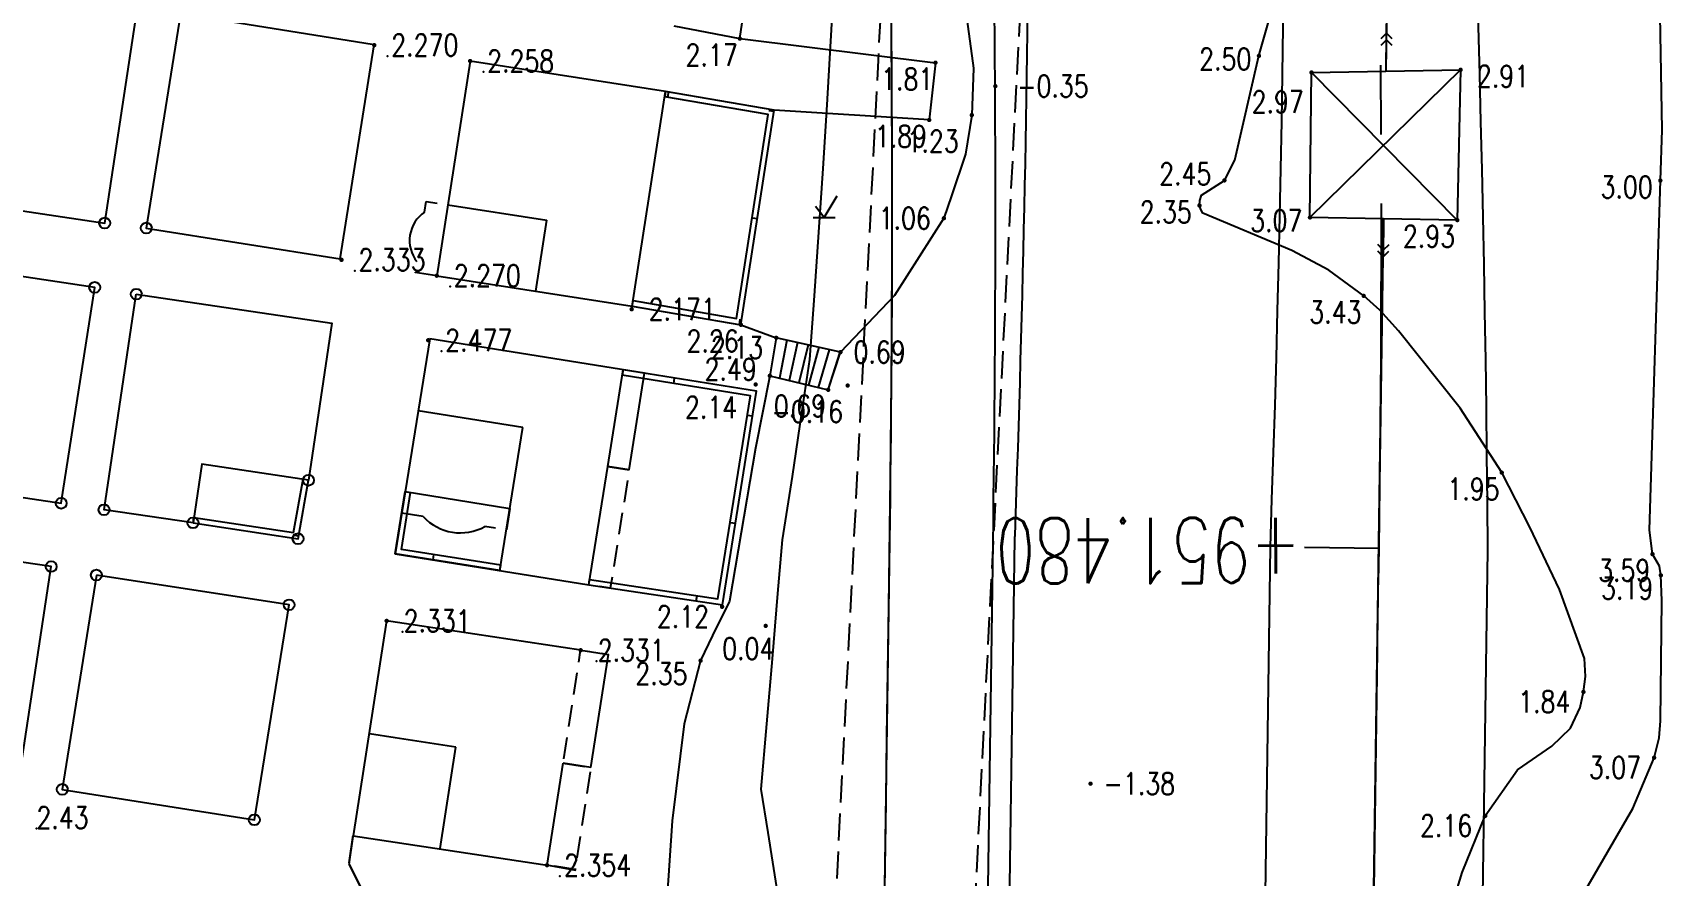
# Model space of a CAD drawing. Extents: x 500036 to 1001740, y 2543128 to 5086681.
# Drawn here: x 500733.3 to 500808.4, y 2544479.6 to 2544518.4 of the extents above; entities that cross this region are included whole.
import ezdxf
from ezdxf.enums import TextEntityAlignment as Align

# ---------------------------------------------------------------- set-up
doc = ezdxf.new("R2010")
doc.units = 0
doc.header["$LTSCALE"] = 0.5
for name, pattern in [('2-1', [6, 2, -1, 2, -1]), ('CENTER', [50.8, 31.75, -6.35, 6.35, -6.35]), ('DASH', [0.35, 0.25, -0.1]), ('X5', [3, 2, -1])]:
    doc.linetypes.add(name, pattern=pattern)
doc.layers.get('0').update_dxf_attribs({"linetype": 'CONTINUOUS', "lineweight": 5})
doc.layers.get('Defpoints').update_dxf_attribs({"linetype": 'CONTINUOUS'})
for name, color, linetype in [('GCD', 8, 'CONTINUOUS'), ('LJBX', 7, 'CONTINUOUS'), ('SPX', 4, 'CONTINUOUS'), ('station', 6, 'CONTINUOUS'), ('zhix', 2, 'CONTINUOUS'), ('分隔带', 3, 'CONTINUOUS'), ('地形图', 8, 'CONTINUOUS'), ('桥梁', 6, 'CONTINUOUS'), ('路基边线', 1, 'CONTINUOUS'), ('路面边线', 7, 'CONTINUOUS')]:
    doc.layers.add(name, color=color, linetype=linetype)
doc.layers.add('标注', color=4, linetype='CONTINUOUS', lineweight=15)
doc.styles.add('_HZTXT', font='txt.shx', dxfattribs={"width": 0.8, "bigfont": 'HZTXT.shx'})
doc.styles.add('GTF_XW', font='simplex1.shx', dxfattribs={"width": 0.7, "bigfont": 'hztxt.shx'})
doc.styles.add('HZ', font='romans.shx', dxfattribs={"width": 0.8, "bigfont": 'hztxt.shx'})
doc.styles.get("Standard").update_dxf_attribs({"font": 'simplex1.shx', "width": 0.7, "bigfont": 'hztxt.shx'})
doc.linetypes.add('10421', pattern='A,2,[150,AAA.SHX,S=1,R=0,X=0,Y=1],1e-11', length=2)
doc.linetypes.add('1161', pattern='A,0,[149,AAA.SHX,S=0.15,R=0,X=0,Y=0],-1.6', length=1.6)
doc.linetypes.add('X0', pattern='A,0.1,[".",_HZTXT,S=0.1,R=0,X=0,Y=-0.05],0.2,["|",Standard,S=-0.1,R=0,X=0,Y=0],0.1', length=0.4)
doc.dimstyles.new('比例1000', dxfattribs={"dimtxt": 3, "dimasz": 2, "dimexe": 0.8, "dimexo": 0.8, "dimgap": 0.4, "dimtad": 1, "dimdsep": 46, "dimtxsty": 'Standard', "dimcen": 0.09, "dimclrd": 256, "dimclre": 256, "dimclrt": 7, "dimadec": 0, "dimazin": 0, "dimtfac": 1, "dimtix": 1, "dimtmove": 0, "dimatfit": 3, "dimfxl": 0, "dimtolj": 1, "dimtzin": 0, "dimarcsym": 0})

# ---------------------------------------------------------------- blocks, each defined once
blk = doc.blocks.new('*D18')
at = {"layer": 'Defpoints', "color": 0, "linetype": 'ByBlock'}
for p in [(500795.244, 2544494.72), (500765.209, 2544215.553), (500795.314, 2544209.967), (500817.01, 2544201.398), (500790.911, 2544194.774)]:
    blk.add_point(p, dxfattribs=at)
at = {"layer": '标注', "linetype": 'ByBlock', "lineweight": -2}
blk.add_arc((500791.109, 2544208.475), 4.461, 10.6219, 63.26726, dxfattribs=at)
at = {"layer": '标注', "linetype": 'ByBlock'}
for points in [[(500793.037, 2544212.136), (500793.195, 2544212.784), (500791.174, 2544212.936)], [(500795.827, 2544209.284), (500795.161, 2544209.311), (500795.413, 2544207.299)]]:
    blk.add_solid(points, dxfattribs=at)
at = {"layer": '标注', "color": 7, "linetype": 'ByBlock', "insert": (500796.193, 2544212.299), "char_height": 3, "attachment_point": 5, "rotation": 306.94458}
blk.add_mtext('\\A1;104°', dxfattribs=at)
blk = doc.blocks.new('*D33')
at = {"layer": 'Defpoints', "color": 0}
for p in [(500795.428, 2544508.137), (500796.374, 2544402.498), (500771.353, 2544398.58), (500816.348, 2544397.93), (500790.78, 2544186.224)]:
    blk.add_point(p, dxfattribs=at)
at = {"layer": '标注', "lineweight": -2}
blk.add_arc((500793.842, 2544398.255), 4.941, 22.52563, 65.82001, dxfattribs=at)
at = {"layer": '标注'}
for points in [[(500795.793, 2544402.438), (500795.938, 2544403.088), (500793.913, 2544403.196)], [(500798.733, 2544400.211), (500798.078, 2544400.086), (500798.782, 2544398.184)]]:
    blk.add_solid(points, dxfattribs=at)
at = {"layer": '标注', "color": 7, "insert": (500798.748, 2544403.022), "char_height": 3, "attachment_point": 5, "rotation": 314.17282}
blk.add_mtext('\\A1;90°', dxfattribs=at)
blk = doc.blocks.new('GC200')
at = {"linetype": 'Continuous', "const_width": 0.2, "flags": 128}
blk.add_lwpolyline([(-0.1, 0, 1), (0.1, 0, 1)], format="xyb", close=True, dxfattribs=at)
blk = doc.blocks.new('gc123')
for p, q in [((0, 0), (1.2, 2)), ((-1, 0), (1, 0)), ((0, 0), (-0.8, 1))]:
    blk.add_line(p, q)
blk = doc.blocks.new('gc013a')
at = {"linetype": 'Continuous'}
blk.add_line((0.5, 0), (4, 0), dxfattribs=at)
at = {"linetype": 'Continuous', "flags": 128}
for points in [[(2.88, 0.5), (3.38, 0), (2.88, -0.5)], [(3.5, 0.5), (4, 0), (3.5, -0.5)]]:
    blk.add_lwpolyline(points, dxfattribs=at)

msp = doc.modelspace()

# ---------------------------------------------------------------- linework, layer by layer
at = {"layer": 'LJBX', "flags": 128}
msp.add_lwpolyline([(500772.486, 2544477.07), (500772.53, 2544480.07), (500772.573, 2544483.069), (500772.616, 2544486.069), (500772.66, 2544489.069), (500772.703, 2544492.069), (500772.703, 2544492.069), (500772.784, 2544497.983), (500772.814, 2544500.921), (500772.837, 2544503.858), (500772.85, 2544506.796), (500772.856, 2544509.733), (500772.854, 2544512.671), (500772.843, 2544515.608), (500772.824, 2544518.546)], dxfattribs=at)
at = {"layer": 'SPX', "flags": 128}
for points in [[(500767.818, 2544495.116), (500768.267, 2544498.036), (500768.709, 2544500.957), (500769.074, 2544503.417), (500769.283, 2544506.343), (500769.485, 2544509.27), (500769.678, 2544512.199), (500769.863, 2544515.128), (500770.04, 2544518.059), (500770.209, 2544520.991), (500770.317, 2544522.946), (500770.287, 2544525.876), (500770.25, 2544528.807), (500770.204, 2544531.737), (500770.149, 2544534.667), (500770.087, 2544537.597), (500770.017, 2544540.527), (500769.965, 2544542.481), (500769.406, 2544545.394), (500768.838, 2544548.305), (500768.321, 2544550.914)], [(500768.441, 2544411.037), (500769.694, 2544455.61), (500769.817, 2544458.609), (500769.94, 2544461.607), (500770.022, 2544463.606), (500769.544, 2544466.613), (500769.065, 2544469.621), (500768.587, 2544472.628), (500768.109, 2544475.635), (500767.631, 2544478.642), (500767.153, 2544481.65), (500766.834, 2544483.654), (500767.091, 2544486.651), (500767.348, 2544489.648), (500767.605, 2544492.644), (500767.818, 2544495.115)]]:
    msp.add_lwpolyline(points, dxfattribs=at)
at = {"layer": 'station', "color": 6}
msp.add_line((500795.244, 2544494.72), (500791.815, 2544494.77), dxfattribs=at)
at = {"layer": 'zhix', "linetype": 'CENTER', "flags": 128}
msp.add_lwpolyline([(500790.911, 2544194.774), (500795.244, 2544494.72)], dxfattribs=at)
at = {"layer": 'zhix', "linetype": 'CENTER'}
msp.add_arc((499715.356, 2544510.318), 1080, 359.172493, 6.578414, dxfattribs=at)
at = {"layer": '分隔带', "flags": 128}
for points in [[(500796.153, 2544211.031), (500800.243, 2544494.643, 0.032342), (500790.232, 2544634.275, -0.016221), (500784.428, 2544704.573)], [(500786.153, 2544211.031), (500790.244, 2544494.788, 0.000002), (500790.244, 2544494.795, 0.032339), (500786.259, 2544633.817, -0.016221), (500780.433, 2544704.373)]]:
    msp.add_lwpolyline(points, format="xyb", dxfattribs=at)
msp.add_lwpolyline([(500775.636, 2544366.265), (500777.495, 2544494.977)], dxfattribs=at)
at = {"layer": '分隔带'}
msp.add_arc((499715.356, 2544510.318), 1062.25, 359.172493, 2.667108, dxfattribs=at)
at = {"layer": '地形图', "linetype": 'Continuous'}
for p, q in [((500795.59, 2544518.428), (500798.739, 2544742.425)), ((500753.451, 2544517.143), (500751.917, 2544507.269)), ((500762.437, 2544515.747), (500753.451, 2544517.143)), ((500760.903, 2544505.873), (500762.437, 2544515.747)), ((500762.437, 2544515.747), (500762.399, 2544515.5)), ((500762.574, 2544515.723), (500762.532, 2544515.477)), ((500767.426, 2544514.818), (500767.179, 2544514.856)), ((500752.424, 2544510.53), (500756.983, 2544509.822)), ((500756.476, 2544506.561), (500756.983, 2544509.822)), ((500766.659, 2544509.877), (500766.412, 2544509.916)), ((500751.917, 2544507.269), (500760.903, 2544505.873)), ((500760.903, 2544505.873), (500760.946, 2544506.119)), ((500765.83, 2544505.021), (500765.873, 2544505.268)), ((500751.592, 2544504.359), (500750.01, 2544494.473)), ((500761.476, 2544502.778), (500751.592, 2544504.359)), ((500767.526, 2544504.411), (500767.231, 2544502.664)), ((500770.478, 2544503.751), (500767.526, 2544504.411)), ((500768.014, 2544504.302), (500767.675, 2544502.558)), ((500768.502, 2544504.193), (500768.119, 2544502.451)), ((500768.99, 2544504.084), (500768.562, 2544502.345)), ((500769.478, 2544503.975), (500769.006, 2544502.238)), ((500769.966, 2544503.866), (500769.45, 2544502.132)), ((500770.454, 2544503.757), (500769.893, 2544502.025)), ((500760.488, 2544502.936), (500760.449, 2544502.689)), ((500760.488, 2544502.936), (500760.449, 2544502.689)), ((500760.765, 2544498.335), (500761.476, 2544502.778)), ((500762.84, 2544502.56), (500762.801, 2544502.313)), ((500767.231, 2544502.664), (500769.916, 2544502.02)), ((500755.871, 2544500.282), (500751.062, 2544501.052)), ((500766.438, 2544500.8), (500766.191, 2544500.84)), ((500754.819, 2544493.703), (500755.871, 2544500.282)), ((500758.907, 2544493.049), (500759.778, 2544498.493)), ((500760.765, 2544498.335), (500759.778, 2544498.493)), ((500750.468, 2544497.336), (500750.715, 2544497.297)), ((500750.468, 2544497.336), (500755.277, 2544496.567)), ((500765.648, 2544495.863), (500765.401, 2544495.902)), ((500750.01, 2544494.473), (500758.907, 2544493.049)), ((500751.75, 2544494.194), (500751.789, 2544494.441)), ((500754.819, 2544493.703), (500754.858, 2544493.95)), ((500758.907, 2544493.05), (500758.944, 2544493.297)), ((500758.907, 2544493.049), (500758.946, 2544493.296)), ((500763.851, 2544492.304), (500763.888, 2544492.551)), ((500749.613, 2544491.392), (500748.067, 2544481.505)), ((500750, 2544491.333), (500749.613, 2544491.392)), ((500758.535, 2544490.04), (500749.613, 2544491.392)), ((500759.008, 2544484.648), (500759.819, 2544489.839)), ((500750, 2544486.013), (500748.825, 2544486.191)), ((500752.798, 2544485.589), (500750, 2544486.013)), ((500752.069, 2544480.922), (500752.799, 2544485.589)), ((500756.989, 2544480.153), (500757.722, 2544484.843)), ((500759.008, 2544484.648), (500757.722, 2544484.843)), ((500748.067, 2544481.505), (500750, 2544481.212)), ((500750, 2544481.212), (500756.989, 2544480.153))]:
    msp.add_line(p, q, dxfattribs=at)
at = {"layer": '地形图', "color": 1, "linetype": 'Continuous'}
for p, q in [((500798.994, 2544516.742), (500792.066, 2544509.947)), ((500792.136, 2544516.615), (500798.84, 2544509.826)), ((500790.78, 2544186.224), (500795.428, 2544508.137))]:
    msp.add_line(p, q, dxfattribs=at)
at = {"layer": '地形图'}
msp.add_line((500759.778, 2544498.493), (500760.488, 2544502.936), dxfattribs=at)
at = {"layer": '地形图', "linetype": '2-1'}
for p, q in [((500740.71, 2544495.9), (500740.747, 2544496.147)), ((500745.56, 2544495.283), (500745.314, 2544495.327))]:
    msp.add_line(p, q, dxfattribs=at)
at = {"layer": '地形图', "color": 1, "linetype": 'Continuous', "flags": 128}
for points in [[(500795.565, 2544516.678), (500798.764, 2544744.175)], [(500790.755, 2544184.474), (500795.453, 2544509.887)]]:
    msp.add_lwpolyline(points, dxfattribs=at)
at = {"layer": '地形图', "linetype": '10421', "flags": 128}
for points in [[(500915.277, 2544376.723), (500910.393, 2544380.376), (500907.312, 2544382.098), (500902.249, 2544385.155), (500899.183, 2544387.19), (500896.004, 2544389.391), (500892.138, 2544391.496), (500888.278, 2544392.84), (500883.656, 2544394.192), (500880.2, 2544395.303), (500878.123, 2544395.843), (500875.197, 2544396.556), (500873.069, 2544397.148), (500870.753, 2544397.956), (500868.832, 2544398.863), (500867.069, 2544399.893), (500864.798, 2544400.624), (500862.923, 2544401.474), (500859.972, 2544403.107), (500857.553, 2544404.679), (500855.561, 2544406.064), (500853.395, 2544407.568), (500851.424, 2544408.534), (500849.516, 2544409.603), (500848.14, 2544410.735), (500845.602, 2544413.071), (500845.169, 2544413.673), (500845.079, 2544414.166), (500845.125, 2544414.675), (500845.325, 2544415.132), (500848.943, 2544418.437), (500850.413, 2544420.201), (500851.514, 2544422.163), (500853.106, 2544425.687), (500853.603, 2544427.359), (500853.544, 2544428.454), (500853.385, 2544429.438), (500849.502, 2544440.448), (500848.428, 2544443.163), (500846.62, 2544447.672), (500846.072, 2544448.777), (500845.509, 2544449.617), (500844.518, 2544450.613), (500841.145, 2544453.18), (500840.557, 2544453.485), (500840.041, 2544453.583), (500839.25, 2544453.408), (500838.617, 2544453.195), (500827.709, 2544447.527), (500826.876, 2544447.339), (500826.042, 2544447.273), (500825.235, 2544447.443), (500824.38, 2544447.782), (500819.001, 2544450.733), (500817.124, 2544451.523), (500807.332, 2544454.196), (500807.071, 2544454.194), (500806.879, 2544454.159), (500806.613, 2544453.956), (500806.473, 2544453.695), (500806.433, 2544453.086), (500806.368, 2544452.861), (500806.272, 2544452.759), (500806.108, 2544452.734), (500805.977, 2544452.738), (500796.644, 2544452.959), (500796.302, 2544453.046), (500796.076, 2544453.162), (500795.972, 2544453.418), (500795.953, 2544453.719), (500796.448, 2544465.1), (500796.742, 2544467.81), (500798.096, 2544476.65), (500799.065, 2544479.813), (500800.126, 2544482.424), (500801.606, 2544484.543), (500803.193, 2544485.635), (500804.051, 2544486.455), (500804.482, 2544487.408), (500804.639, 2544488.123), (500804.735, 2544488.84), (500804.682, 2544489.66), (500803.546, 2544492.832), (500802.18, 2544495.703), (500800.886, 2544498.209), (500798.971, 2544501.181), (500796.143, 2544504.725), (500795.279, 2544505.685), (500794.536, 2544506.34), (500792.928, 2544507.519), (500791.229, 2544508.422), (500787.147, 2544510.138), (500787.045, 2544510.311), (500786.987, 2544510.499), (500787.004, 2544510.732), (500787.074, 2544510.978), (500788.132, 2544511.652), (500788.615, 2544512.581), (500789.72, 2544517.383), (500791.928, 2544525.102), (500791.947, 2544525.461), (500791.768, 2544525.759), (500790.488, 2544526.313), (500790.419, 2544526.46), (500790.405, 2544526.599), (500790.459, 2544526.805), (500790.584, 2544526.972), (500793.638, 2544528.839), (500795.048, 2544529.898), (500795.807, 2544530.691), (500796.102, 2544531.754), (500796.278, 2544532.705), (500796.063, 2544534.819), (500794.822, 2544543.158), (500794.504, 2544550.178), (500794.336, 2544551.564), (500793.844, 2544552.436), (500791.976, 2544554.816), (500791.655, 2544555.448), (500791.498, 2544556.068), (500791.673, 2544557.237), (500793.896, 2544564.621), (500794.071, 2544565.615), (500794.043, 2544566.68), (500793.76, 2544567.395), (500793.373, 2544567.825), (500793.003, 2544568.119), (500788.674, 2544570.366), (500787.932, 2544570.894), (500786.866, 2544572.089), (500786.552, 2544572.232), (500786.177, 2544572.213), (500785.911, 2544572.14), (500784.568, 2544571.501), (500784.22, 2544571.462), (500783.936, 2544571.584), (500783.658, 2544571.825), (500781.315, 2544574.679), (500780.792, 2544575.422), (500771.222, 2544592.146), (500768.223, 2544596.959), (500763.422, 2544602.843), (500762.509, 2544604.954), (500762.143, 2544607.438), (500762.796, 2544612.677), (500762.968, 2544615.405), (500762.772, 2544617.437), (500762.56, 2544618.276), (500762.08, 2544619.391), (500759.666, 2544623.396), (500756.845, 2544627.253), (500754.758, 2544629.859), (500748.717, 2544637.332), (500745.772, 2544640.196), (500744.271, 2544641.139), (500739.765, 2544643.47), (500738.856, 2544644.145), (500734.602, 2544647.938), (500727.428, 2544654.943), (500726.662, 2544655.572), (500725.997, 2544656.011), (500718.841, 2544659.675), (500711.369, 2544662.626), (500709.798, 2544663.507), (500708.556, 2544664.648), (500705.02, 2544669.088), (500703.751, 2544670.377), (500702.387, 2544671.362), (500696.804, 2544674.396)], [(500759.11, 2544557.137), (500760.776, 2544555.51), (500762.222, 2544552.88), (500763.093, 2544549.356), (500764.037, 2544547.57), (500765.745, 2544546.149), (500767.567, 2544545.426), (500769.568, 2544545), (500770.175, 2544544.95), (500771.007, 2544544.446), (500771.734, 2544543.174), (500771.952, 2544541.62), (500772.399, 2544538.973), (500773.912, 2544536.887), (500775.823, 2544535.495), (500777.373, 2544534.303), (500777.727, 2544533.279), (500777.606, 2544530.843), (500776.71, 2544528.206), (500776.055, 2544524.59), (500776.101, 2544520.43), (500776.59, 2544516.818), (500776.518, 2544514.655), (500776.222, 2544512.851), (500775.578, 2544510.941), (500775.235, 2544509.913), (500772.97, 2544506.361), (500770.478, 2544503.751)], [(500803.523, 2544476.918), (500806.918, 2544482.758), (500807.889, 2544485.097), (500808.121, 2544486.005), (500808.183, 2544486.8), (500808.249, 2544492.323), (500808.199, 2544493.488), (500808.132, 2544493.902), (500807.814, 2544494.461), (500807.674, 2544495.582), (500808.176, 2544511.641), (500808.261, 2544513.973), (500808.074, 2544524.529)], [(500767.231, 2544502.664), (500766.567, 2544499.339), (500765.376, 2544492.3), (500764.594, 2544490.717), (500764.05, 2544489.562), (500763.299, 2544486.649), (500762.737, 2544482.192), (500762.493, 2544478.55), (500762.513, 2544477.811), (500762.187, 2544474.793), (500761.855, 2544472.158), (500761.803, 2544471.288), (500762.36, 2544470.64), (500763.908, 2544470.223), (500766.529, 2544470.003), (500769.23, 2544470.061), (500774.43, 2544470.261), (500780.171, 2544470.656), (500784.843, 2544470.815), (500785.929, 2544470.293), (500786.268, 2544469.272), (500786.427, 2544466.979), (500786.555, 2544465.103), (500786.502, 2544461.832), (500785.883, 2544456.21), (500785.369, 2544453.135), (500784.902, 2544451.522), (500783.775, 2544449.457), (500782.681, 2544448.572), (500780.266, 2544448.08), (500777.694, 2544448.146), (500775.599, 2544448.581), (500772.627, 2544449.742), (500770.073, 2544450.797), (500768.382, 2544450.996), (500766.863, 2544450.365), (500765.471, 2544448.699), (500763.728, 2544445.809), (500761.783, 2544442.581), (500759.01, 2544439.971)]]:
    msp.add_lwpolyline(points, dxfattribs=at)
at = {"layer": '地形图', "linetype": 'Continuous', "flags": 128}
for points in [[(500762.817, 2544518.757), (500765.856, 2544518.171), (500767.346, 2544528.197), (500764.302, 2544528.649)], [(500760.903, 2544505.873), (500765.902, 2544505.009), (500767.436, 2544514.883), (500762.437, 2544515.747)], [(500760.942, 2544506.12), (500765.694, 2544505.299), (500767.152, 2544514.679), (500762.399, 2544515.5)], [(500758.907, 2544493.05), (500765.05, 2544492.123), (500766.623, 2544501.955), (500760.488, 2544502.936)], [(500758.944, 2544493.297), (500764.842, 2544492.407), (500766.337, 2544501.748), (500760.449, 2544502.689)], [(500754.819, 2544493.703), (500750.01, 2544494.473), (500750.468, 2544497.336)], [(500754.858, 2544493.95), (500750.296, 2544494.68), (500750.715, 2544497.297)], [(500758.535, 2544490.04), (500759.819, 2544489.839)]]:
    msp.add_lwpolyline(points, dxfattribs=at)
at = {"layer": '地形图', "linetype": 'Continuous'}
for points in [[(500729.18, 2544520.98), (500727.74, 2544511.02), (500736.65, 2544509.69), (500738.16, 2544519.6)], [(500749.047, 2544517.889), (500740.13, 2544519.31), (500738.56, 2544509.46), (500747.477, 2544508.039)], [(500727.21, 2544508.08), (500725.71, 2544498.14), (500734.65, 2544496.8), (500736.19, 2544506.73)], [(500738.1, 2544506.42), (500747.097, 2544505.078), (500746.02, 2544497.86), (500741.112, 2544498.592), (500740.71, 2544495.9), (500736.62, 2544496.5)], [(500725.26, 2544495.2), (500723.85, 2544485.29), (500732.68, 2544483.94), (500734.19, 2544493.89)], [(500736.27, 2544493.5), (500734.7, 2544483.64), (500743.53, 2544482.24), (500745.13, 2544492.13)]]:
    msp.add_lwpolyline(points, close=True, dxfattribs=at)
at = {"layer": '地形图', "linetype": '1161', "flags": 128}
for points in [[(500765.856, 2544518.171), (500774.847, 2544517.065), (500774.559, 2544514.432), (500767.436, 2544514.883)], [(500765.902, 2544505.009), (500767.526, 2544504.411)]]:
    msp.add_lwpolyline(points, dxfattribs=at)
at = {"layer": '地形图', "color": 1, "linetype": 'Continuous', "flags": 128}
msp.add_lwpolyline([(500792.136, 2544516.615), (500798.994, 2544516.742), (500798.84, 2544509.826), (500792.066, 2544509.947)], close=True, dxfattribs=at)
at = {"layer": '地形图', "linetype": 'X5', "flags": 128}
for points in [[(500751.359, 2544510.189), (500751.435, 2544510.683), (500752.424, 2544510.53)], [(500751.917, 2544507.269), (500750.929, 2544507.423), (500751.006, 2544507.917)], [(500759.778, 2544498.493), (500760.765, 2544498.335), (500759.894, 2544492.892), (500758.907, 2544493.05)], [(500751.297, 2544496.191), (500750.31, 2544496.349), (500750.468, 2544497.336)], [(500755.277, 2544496.567), (500755.119, 2544495.58), (500754.131, 2544495.738)], [(500759.008, 2544484.648), (500757.723, 2544484.847), (500758.528, 2544490.045), (500759.812, 2544489.846)], [(500757.722, 2544484.843), (500759.007, 2544484.642), (500758.274, 2544479.954), (500756.989, 2544480.155)]]:
    msp.add_lwpolyline(points, dxfattribs=at)
at = {"layer": '地形图', "linetype": 'Continuous', "flags": 128}
msp.add_lwpolyline([(500770.478, 2544503.751), (500767.526, 2544504.411), (500767.231, 2544502.664), (500769.916, 2544502.02)], close=True, dxfattribs=at)
at = {"layer": '地形图', "linetype": 'Continuous'}
for points in [[(500740.71, 2544495.9), (500745.54, 2544495.17), (500746.02, 2544497.86)], [(500740.747, 2544496.147), (500745.337, 2544495.454), (500745.774, 2544497.904)]]:
    msp.add_lwpolyline(points, dxfattribs=at)
at = {"layer": '地形图', "linetype": 'Continuous', "const_width": 0.1, "flags": 128}
for points in [[(500747.88, 2544480.219), (500748.067, 2544481.505)], [(500750, 2544476.005), (500747.88, 2544480.219)]]:
    msp.add_lwpolyline(points, dxfattribs=at)
at = {"layer": '地形图', "linetype": 'Continuous', "elevation": 2.354, "flags": 128}
msp.add_lwpolyline([(500757.039, 2544480.153), (500758.318, 2544479.919)], dxfattribs=at)
at = {"layer": '地形图'}
for centre in [(500736.65, 2544509.69), (500738.56, 2544509.46), (500736.19, 2544506.73), (500738.1, 2544506.42), (500746.02, 2544497.86), (500734.65, 2544496.8), (500736.62, 2544496.5), (500740.71, 2544495.9), (500745.54, 2544495.17), (500734.19, 2544493.89), (500736.27, 2544493.5), (500745.13, 2544492.13), (500734.7, 2544483.64), (500743.53, 2544482.24)]:
    msp.add_circle(centre, 0.25, dxfattribs=at)
at = {"layer": '地形图', "linetype": 'X0'}
for centre, radius, start, end in [((500752.234, 2544508.89), 1.567, 123.94681, 218.39172), ((500753, 2544497.751), 2.31, 222.49856, 299.32396)]:
    msp.add_arc(centre, radius, start, end, dxfattribs=at)
at = {"layer": '地形图'}
for p in [(500749.654, 2544517.372, 2.27), (500749.654, 2544517.372, 2.27), (500754.062, 2544516.643, 2.258), (500748.149, 2544507.499, 2.333), (500748.149, 2544507.499, 2.333), (500752.528, 2544506.769, 2.27), (500752.135, 2544503.8, 2.477), (500750.338, 2544490.892, 2.331), (500759.26, 2544489.54, 2.331), (500733.51, 2544481.84, 2.43), (500757.581, 2544479.653, 2.354)]:
    msp.add_point(p, dxfattribs=at)
at = {"layer": '桥梁', "linetype": 'DASH', "ltscale": 10}
for p, q in [((500775.859, 2544462.348), (500780.114, 2544546.444)), ((500769.525, 2544463.812), (500773.621, 2544544.781))]:
    msp.add_line(p, q, dxfattribs=at)
at = {"layer": '路基边线', "flags": 128}
msp.add_lwpolyline([(500771.111, 2544381.862), (500772.746, 2544495.045)], dxfattribs=at)
at = {"layer": '路基边线'}
msp.add_arc((499715.356, 2544510.318), 1057.5, 359.172493, 2.650349, dxfattribs=at)
at = {"layer": '路面边线', "flags": 128}
msp.add_lwpolyline([(500776.534, 2544359.172), (500778.498, 2544495.18, 0.000038), (500778.505, 2544495.313, 0.015128), (500778.869, 2544559.714)], format="xyb", dxfattribs=at)

# ---------------------------------------------------------------- block references
at = {"layer": '地形图', "linetype": 'Continuous', "xscale": 0.5, "yscale": 0.5}
for name, p in [('GC200', (500749.043, 2544517.872, 2.27)), ('GC200', (500753.451, 2544517.143, 2.258)), ('gc123', (500769.729, 2544509.948)), ('GC200', (500747.538, 2544507.999, 2.333)), ('GC200', (500751.917, 2544507.269, 2.27)), ('GC200', (500760.879, 2544505.724, 2.171)), ('GC200', (500751.524, 2544504.3, 2.477)), ('GC200', (500749.613, 2544491.392, 2.331)), ('GC200', (500758.535, 2544490.04, 2.331)), ('GC200', (500756.989, 2544480.153, 2.354))]:
    msp.add_blockref(name, p, dxfattribs=at)
at = {"layer": '地形图', "linetype": 'Continuous'}
ref = msp.add_blockref('GC200', (500765.856, 2544518.171, 2.168), dxfattribs=dict(at, xscale=0.5, yscale=0.5, zscale=0.5))
ref.add_attrib('height', '2.17', dxfattribs={"layer": 'GCD', "linetype": 'Continuous', "height": 1, "style": 'HZ', "width": 0.8}).set_placement((500763.356, 2544517.421, 2.17), align=Align.MIDDLE_LEFT)
ref = msp.add_blockref('GC200', (500789.72, 2544517.383, 2.502), dxfattribs=dict(at, xscale=0.5, yscale=0.5, zscale=0.5))
ref.add_attrib('height', '2.50', dxfattribs={"layer": 'GCD', "linetype": 'Continuous', "height": 1, "style": 'HZ', "width": 0.8}).set_placement((500786.97, 2544517.233, 2.5), align=Align.MIDDLE_LEFT)
at = {"layer": '地形图', "linetype": 'Continuous', "yscale": 0.5}
for p, xscale, rotation in [((500795.562, 2544516.429), 0.5000000000738853, 89.1943973068218), ((500795.457, 2544510.136), 0.5000000000532161, 269.1728220107307)]:
    msp.add_blockref('gc013a', p, dxfattribs=dict(at, xscale=xscale, rotation=rotation))
at = {"layer": '地形图', "linetype": 'Continuous'}
ref = msp.add_blockref('GC200', (500774.847, 2544517.065, 1.813), dxfattribs=dict(at, xscale=0.5, yscale=0.5, zscale=0.5))
ref.add_attrib('height', '1.81', dxfattribs={"layer": 'GCD', "linetype": 'Continuous', "height": 1, "style": 'HZ', "width": 0.8}).set_placement((500772.347, 2544516.315, 1.81), align=Align.MIDDLE_LEFT)
ref = msp.add_blockref('GC200', (500777.6, 2544515.987, -0.352), dxfattribs=dict(at, xscale=0.5, yscale=0.5, zscale=0.5))
ref.add_attrib('height', '-0.35', dxfattribs={"layer": 'GCD', "linetype": 'Continuous', "height": 1, "style": 'HZ', "width": 0.8}).set_placement((500778.6, 2544515.987, -0.35), align=Align.MIDDLE_LEFT)
ref = msp.add_blockref('GC200', (500792.136, 2544516.615, 2.967), dxfattribs=dict(at, xscale=0.5, yscale=0.5, zscale=0.5))
ref.add_attrib('height', '2.97', dxfattribs={"layer": 'GCD', "linetype": 'Continuous', "height": 1, "style": 'HZ', "width": 0.8}).set_placement((500789.386, 2544515.265, 2.97), align=Align.MIDDLE_LEFT)
ref = msp.add_blockref('GC200', (500798.994, 2544516.742, 2.908), dxfattribs=dict(at, xscale=0.5, yscale=0.5, zscale=0.5))
ref.add_attrib('height', '2.91', dxfattribs={"layer": 'GCD', "linetype": 'Continuous', "height": 1, "style": 'HZ', "width": 0.8}).set_placement((500799.744, 2544516.442, 2.91), align=Align.MIDDLE_LEFT)
ref = msp.add_blockref('GC200', (500776.518, 2544514.655, 1.232), dxfattribs=dict(at, xscale=0.5, yscale=0.5, zscale=0.5))
ref.add_attrib('height', '1.23', dxfattribs={"layer": 'GCD', "linetype": 'Continuous', "height": 1, "style": 'HZ', "width": 0.8}).set_placement((500773.518, 2544513.455, 1.23), align=Align.MIDDLE_LEFT)
ref = msp.add_blockref('GC200', (500774.559, 2544514.432, 1.889), dxfattribs=dict(at, xscale=0.5, yscale=0.5, zscale=0.5))
ref.add_attrib('height', '1.89', dxfattribs={"layer": 'GCD', "linetype": 'Continuous', "height": 1, "style": 'HZ', "width": 0.8}).set_placement((500772.059, 2544513.682, 1.89), align=Align.MIDDLE_LEFT)
ref = msp.add_blockref('GC200', (500788.132, 2544511.652, 2.448), dxfattribs=dict(at, xscale=0.5, yscale=0.5, zscale=0.5))
ref.add_attrib('height', '2.45', dxfattribs={"layer": 'GCD', "linetype": 'Continuous', "height": 1, "style": 'HZ', "width": 0.8}).set_placement((500785.132, 2544511.952, 2.45), align=Align.MIDDLE_LEFT)
ref = msp.add_blockref('GC200', (500808.176, 2544511.641, 2.998), dxfattribs=dict(at, xscale=0.5, yscale=0.5, zscale=0.5))
ref.add_attrib('height', '3.00', dxfattribs={"layer": 'GCD', "linetype": 'Continuous', "height": 1, "style": 'HZ', "width": 0.8}).set_placement((500805.426, 2544511.341, 3), align=Align.MIDDLE_LEFT)
ref = msp.add_blockref('GC200', (500775.235, 2544509.913, 1.06), dxfattribs=dict(at, xscale=0.5, yscale=0.5, zscale=0.5))
ref.add_attrib('height', '1.06', dxfattribs={"layer": 'GCD', "linetype": 'Continuous', "height": 1, "style": 'HZ', "width": 0.8}).set_placement((500772.235, 2544509.913, 1.06), align=Align.MIDDLE_LEFT)
ref = msp.add_blockref('GC200', (500786.987, 2544510.499, 2.354), dxfattribs=dict(at, xscale=0.5, yscale=0.5, zscale=0.5))
ref.add_attrib('height', '2.35', dxfattribs={"layer": 'GCD', "linetype": 'Continuous', "height": 1, "style": 'HZ', "width": 0.8}).set_placement((500784.237, 2544510.199, 2.35), align=Align.MIDDLE_LEFT)
ref = msp.add_blockref('GC200', (500792.066, 2544509.947, 3.068), dxfattribs=dict(at, xscale=0.5, yscale=0.5, zscale=0.5))
ref.add_attrib('height', '3.07', dxfattribs={"layer": 'GCD', "linetype": 'Continuous', "height": 1, "style": 'HZ', "width": 0.8}).set_placement((500789.316, 2544509.797, 3.07), align=Align.MIDDLE_LEFT)
ref = msp.add_blockref('GC200', (500798.84, 2544509.826, 2.928), dxfattribs=dict(at, xscale=0.5, yscale=0.5, zscale=0.5))
ref.add_attrib('height', '2.93', dxfattribs={"layer": 'GCD', "linetype": 'Continuous', "height": 1, "style": 'HZ', "width": 0.8}).set_placement((500796.34, 2544509.076, 2.93), align=Align.MIDDLE_LEFT)
ref = msp.add_blockref('GC200', (500794.536, 2544506.34, 3.425), dxfattribs=dict(at, xscale=0.5, yscale=0.5, zscale=0.5))
ref.add_attrib('height', '3.43', dxfattribs={"layer": 'GCD', "linetype": 'Continuous', "height": 1, "style": 'HZ', "width": 0.8}).set_placement((500792.036, 2544505.59, 3.43), align=Align.MIDDLE_LEFT)
ref = msp.add_blockref('GC200', (500765.902, 2544505.009, 2.259), dxfattribs=dict(at, xscale=0.5, yscale=0.5, zscale=0.5))
ref.add_attrib('height', '2.26', dxfattribs={"layer": 'GCD', "linetype": 'Continuous', "height": 1, "style": 'HZ', "width": 0.8}).set_placement((500763.402, 2544504.259, 2.26), align=Align.MIDDLE_LEFT)
ref = msp.add_blockref('GC200', (500767.526, 2544504.411, 2.128), dxfattribs=dict(at, xscale=0.5, yscale=0.5, zscale=0.5))
ref.add_attrib('height', '2.13', dxfattribs={"layer": 'GCD', "linetype": 'Continuous', "height": 1, "style": 'HZ', "width": 0.8}).set_placement((500764.526, 2544503.961, 2.13), align=Align.MIDDLE_LEFT)
ref = msp.add_blockref('GC200', (500770.478, 2544503.751, 0.687), dxfattribs=dict(at, xscale=0.5, yscale=0.5, zscale=0.5))
ref.add_attrib('height', '0.69', dxfattribs={"layer": 'GCD', "linetype": 'Continuous', "height": 1, "style": 'HZ', "width": 0.8}).set_placement((500771.078, 2544503.751, 0.687), align=Align.MIDDLE_LEFT)
ref = msp.add_blockref('GC200', (500767.231, 2544502.664, 2.486), dxfattribs=dict(at, xscale=0.5, yscale=0.5, zscale=0.5))
ref.add_attrib('height', '2.49', dxfattribs={"layer": 'GCD', "linetype": 'Continuous', "height": 1, "style": 'HZ', "width": 0.8}).set_placement((500764.231, 2544502.964, 2.49), align=Align.MIDDLE_LEFT)
ref = msp.add_blockref('GC200', (500766.58, 2544502.265, 2.14), dxfattribs=dict(at, xscale=0.5, yscale=0.5, zscale=0.5))
ref.add_attrib('height', '2.14', dxfattribs={"layer": 'GCD', "linetype": 'Continuous', "height": 1, "style": 'HZ', "width": 0.8}).set_placement((500763.33, 2544501.215, 2.14), align=Align.MIDDLE_LEFT)
ref = msp.add_blockref('GC200', (500770.81, 2544502.216, -0.162), dxfattribs=dict(at, xscale=0.5, yscale=0.5, zscale=0.5))
ref.add_attrib('height', '-0.16', dxfattribs={"layer": 'GCD', "linetype": 'Continuous', "height": 1, "style": 'HZ', "width": 0.8}).set_placement((500767.31, 2544501.016, -0.16), align=Align.MIDDLE_LEFT)
ref = msp.add_blockref('GC200', (500769.916, 2544502.02, 0.69), dxfattribs=dict(at, xscale=0.5, yscale=0.5, zscale=0.5))
ref.add_attrib('height', '0.69', dxfattribs={"layer": 'GCD', "linetype": 'Continuous', "height": 1, "style": 'HZ', "width": 0.8}).set_placement((500767.416, 2544501.27, 0.69), align=Align.MIDDLE_LEFT)
ref = msp.add_blockref('GC200', (500800.886, 2544498.209, 1.952), dxfattribs=dict(at, xscale=0.5, yscale=0.5, zscale=0.5))
ref.add_attrib('height', '1.95', dxfattribs={"layer": 'GCD', "linetype": 'Continuous', "height": 1, "style": 'HZ', "width": 0.8}).set_placement((500798.386, 2544497.459, 1.95), align=Align.MIDDLE_LEFT)
ref = msp.add_blockref('GC200', (500807.814, 2544494.461, 3.592), dxfattribs=dict(at, xscale=0.5, yscale=0.5, zscale=0.5))
ref.add_attrib('height', '3.59', dxfattribs={"layer": 'GCD', "linetype": 'Continuous', "height": 1, "style": 'HZ', "width": 0.8}).set_placement((500805.314, 2544493.711, 3.59), align=Align.MIDDLE_LEFT)
ref = msp.add_blockref('GC200', (500808.199, 2544493.488, 3.193), dxfattribs=dict(at, xscale=0.5, yscale=0.5, zscale=0.5))
ref.add_attrib('height', '3.19', dxfattribs={"layer": 'GCD', "linetype": 'Continuous', "height": 1, "style": 'HZ', "width": 0.8}).set_placement((500805.449, 2544492.888, 3.19), align=Align.MIDDLE_LEFT)
ref = msp.add_blockref('GC200', (500765.037, 2544492.039, 2.119), dxfattribs=dict(at, xscale=0.5, yscale=0.5, zscale=0.5))
ref.add_attrib('height', '2.12', dxfattribs={"layer": 'GCD', "linetype": 'Continuous', "height": 1, "style": 'HZ', "width": 0.8}).set_placement((500762.037, 2544491.589, 2.12), align=Align.MIDDLE_LEFT)
ref = msp.add_blockref('GC200', (500767.041, 2544491.16, 0.04), dxfattribs=dict(at, xscale=0.5, yscale=0.5, zscale=0.5))
ref.add_attrib('height', '0.04', dxfattribs={"layer": 'GCD', "linetype": 'Continuous', "height": 1, "style": 'HZ', "width": 0.8}).set_placement((500765.041, 2544490.11, 0.04), align=Align.MIDDLE_LEFT)
ref = msp.add_blockref('GC200', (500764.05, 2544489.562, 2.351), dxfattribs=dict(at, xscale=0.5, yscale=0.5, zscale=0.5))
ref.add_attrib('height', '2.35', dxfattribs={"layer": 'GCD', "linetype": 'Continuous', "height": 1, "style": 'HZ', "width": 0.8}).set_placement((500761.05, 2544488.962, 2.35), align=Align.MIDDLE_LEFT)
ref = msp.add_blockref('GC200', (500804.639, 2544488.123, 1.836), dxfattribs=dict(at, xscale=0.5, yscale=0.5, zscale=0.5))
ref.add_attrib('height', '1.84', dxfattribs={"layer": 'GCD', "linetype": 'Continuous', "height": 1, "style": 'HZ', "width": 0.8}).set_placement((500801.639, 2544487.673, 1.84), align=Align.MIDDLE_LEFT)
ref = msp.add_blockref('GC200', (500807.889, 2544485.097, 3.07), dxfattribs=dict(at, xscale=0.5, yscale=0.5, zscale=0.5))
ref.add_attrib('height', '3.07', dxfattribs={"layer": 'GCD', "linetype": 'Continuous', "height": 1, "style": 'HZ', "width": 0.8}).set_placement((500804.889, 2544484.647, 3.07), align=Align.MIDDLE_LEFT)
ref = msp.add_blockref('GC200', (500781.976, 2544483.903, -1.38), dxfattribs=dict(at, xscale=0.5, yscale=0.5, zscale=0.5))
ref.add_attrib('height', '-1.38', dxfattribs={"layer": 'GCD', "linetype": 'Continuous', "height": 1, "style": 'HZ', "width": 0.8}).set_placement((500782.576, 2544483.903, -1.38), align=Align.MIDDLE_LEFT)
ref = msp.add_blockref('GC200', (500800.126, 2544482.424, 2.158), dxfattribs=dict(at, xscale=0.5, yscale=0.5, zscale=0.5))
ref.add_attrib('height', '2.16', dxfattribs={"layer": 'GCD', "linetype": 'Continuous', "height": 1, "style": 'HZ', "width": 0.8}).set_placement((500797.126, 2544481.974, 2.16), align=Align.MIDDLE_LEFT)

# ---------------------------------------------------------------- texts
at = {"layer": 'station', "color": 6, "style": 'GTF_XW', "width": 0.7}
msp.add_text('+951.480', height=3, rotation=180.13027, dxfattribs=at).set_placement((500784.637, 2544496.125), align=Align.CENTER)
at = {"layer": '地形图', "linetype": 'Continuous', "style": 'HZ', "width": 0.8}
for s, p in [('2.270', (500751.368, 2544517.872)), ('2.270', (500751.368, 2544517.872)), ('2.258', (500755.776, 2544517.143)), ('2.333', (500749.863, 2544507.999)), ('2.333', (500749.863, 2544507.999)), ('2.270', (500754.242, 2544507.269)), ('2.171', (500763.204, 2544505.724)), ('2.477', (500753.849, 2544504.3)), ('2.331', (500751.938, 2544491.392)), ('2.331', (500760.86, 2544490.04)), ('2.354', (500759.314, 2544480.153))]:
    msp.add_text(s, height=1, dxfattribs=at).set_placement(p, align=Align.MIDDLE)
at = {"layer": '地形图', "style": 'HZ', "width": 0.8}
msp.add_text('2.43', height=1, dxfattribs=at).set_placement((500733.51, 2544481.84))

# ---------------------------------------------------------------- dimensions: what is measured, and where the dimension line sits
at = {"layer": '标注'}
dim = msp.add_angular_dim_2l(base=(500796.374, 2544402.498), line1=((500790.78, 2544186.224), (500795.428, 2544508.137)), line2=((500771.353, 2544398.58), (500816.348, 2544397.93)), dimstyle='比例1000', dxfattribs=at)
dim.commit()
dim.dimension.update_dxf_attribs({"geometry": '*D33', "text_midpoint": (500798.748, 2544403.022)})
at = {"layer": '标注', "linetype": 'ByBlock'}
dim = msp.add_angular_dim_2l(base=(500795.314, 2544209.967), line1=((500765.209, 2544215.553), (500817.01, 2544201.398)), line2=((500790.911, 2544194.774), (500795.244, 2544494.72)), dimstyle='比例1000', dxfattribs=at)
dim.commit()
dim.dimension.update_dxf_attribs({"geometry": '*D18', "text_midpoint": (500796.193, 2544212.299)})

doc.saveas('drawing.dxf')
